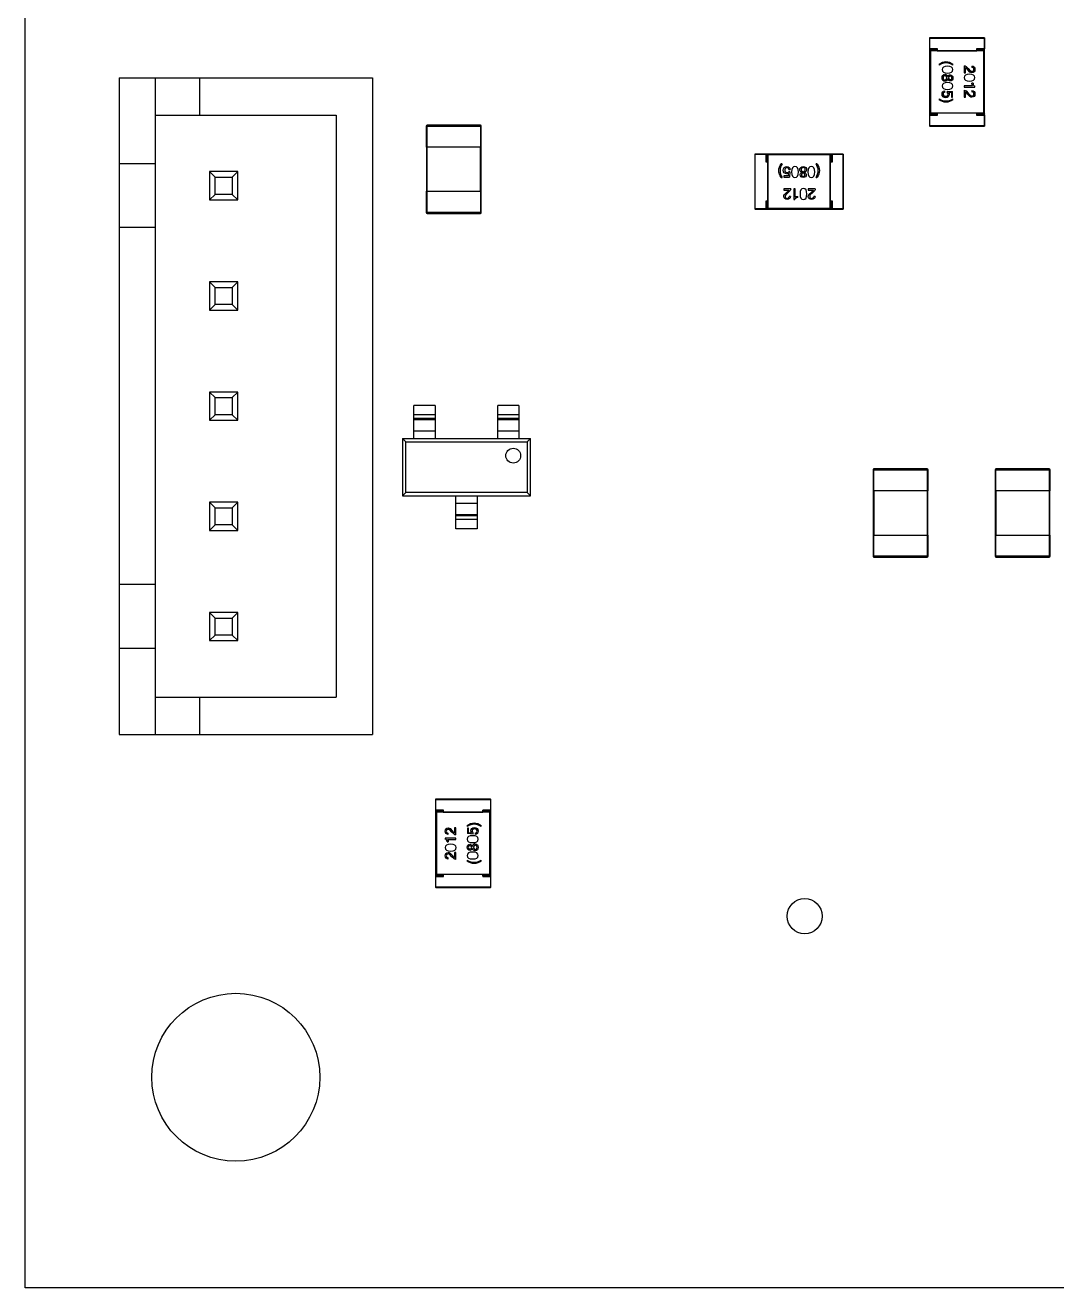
# Model space of a CAD drawing. Header units: inches. Extents: x 1.24 to 10.48, y 2 to 7.32.
# Drawn here: x 7.976 to 8.897, y 2.19 to 3.318 of the extents above; entities that cross this region are included whole.
import ezdxf

# ---------------------------------------------------------------- set-up
doc = ezdxf.new("R2010")
doc.units = ezdxf.units.IN
doc.header["$LTSCALE"] = 0.605
doc.header["$MEASUREMENT"] = 0
doc.layers.get('0').update_dxf_attribs({"linetype": 'CONTINUOUS'})

msp = doc.modelspace()

# ---------------------------------------------------------------- linework, layer by layer
at = {"color": 7, "linetype": 'Continuous'}
for p, q in [((7.9764, 2.1904), (7.9764, 7.3154)), ((8.7838, 3.3066), (8.7838, 3.2282)), ((8.8328, 3.3068), (8.784, 3.3068)), ((8.833, 3.2282), (8.833, 3.3066)), ((8.7907, 3.296), (8.7838, 3.296)), ((8.7846, 3.2952), (8.7838, 3.296)), ((8.784, 3.2969), (8.7907, 3.2969)), ((8.784, 3.296), (8.784, 3.2969)), ((8.8322, 3.2952), (8.7846, 3.2952)), ((8.7846, 3.2952), (8.7846, 3.2397)), ((8.7907, 3.2969), (8.7909, 3.2971)), ((8.7907, 3.2969), (8.7907, 3.2953)), ((8.7909, 3.2952), (8.8259, 3.2952)), ((8.8261, 3.2969), (8.8259, 3.2971)), ((8.8261, 3.2969), (8.8328, 3.2969)), ((8.8261, 3.2953), (8.8261, 3.2969)), ((8.833, 3.296), (8.8261, 3.296)), ((8.8322, 3.2952), (8.833, 3.296)), ((8.8322, 3.2397), (8.8322, 3.2952)), ((8.8328, 3.296), (8.8328, 3.2969)), ((8.7924, 3.2833), (8.7924, 3.2825)), ((8.8047, 3.2825), (8.8047, 3.2833)), ((8.8148, 3.2819), (8.8148, 3.2756)), ((8.8217, 3.2816), (8.8217, 3.2804)), ((8.0601, 3.2711), (8.2864, 3.2711)), ((8.0601, 3.2711), (8.0601, 2.6845)), ((8.0925, 3.2711), (8.0925, 2.6845)), ((8.1319, 3.2711), (8.1319, 3.2376)), ((8.2864, 3.2711), (8.2864, 2.6845)), ((8.7996, 3.2711), (8.7987, 3.2725)), ((8.7987, 3.2697), (8.7996, 3.2711)), ((8.8148, 3.2756), (8.8159, 3.2756)), ((8.8159, 3.2756), (8.8159, 3.2802)), ((8.8165, 3.2813), (8.8184, 3.2794)), ((8.8199, 3.2762), (8.8178, 3.2785)), ((8.8184, 3.2794), (8.8202, 3.2774)), ((8.7976, 3.2583), (8.7976, 3.2596)), ((8.7996, 3.2592), (8.8045, 3.2588)), ((8.7996, 3.2592), (8.7996, 3.2583)), ((8.8222, 3.2639), (8.8148, 3.2639)), ((8.8148, 3.2639), (8.8148, 3.2627)), ((8.8148, 3.2627), (8.8244, 3.2627)), ((8.8148, 3.26), (8.8148, 3.2537)), ((8.8165, 3.2594), (8.8184, 3.2575)), ((8.8227, 3.2662), (8.8217, 3.2662)), ((8.8217, 3.2597), (8.8217, 3.2585)), ((8.8244, 3.2627), (8.8244, 3.2637)), ((8.7924, 3.2523), (8.7924, 3.2515)), ((8.8034, 3.2578), (8.8008, 3.258)), ((8.8034, 3.2578), (8.8034, 3.2538)), ((8.8034, 3.2538), (8.8045, 3.2538)), ((8.8045, 3.2538), (8.8045, 3.2588)), ((8.8047, 3.2515), (8.8047, 3.2523)), ((8.8148, 3.2537), (8.8159, 3.2537)), ((8.8159, 3.2537), (8.8159, 3.2583)), ((8.8199, 3.2543), (8.8178, 3.2566)), ((8.8184, 3.2575), (8.8202, 3.2555)), ((8.0925, 3.2376), (8.254, 3.2376)), ((8.254, 3.2376), (8.254, 2.718)), ((8.7838, 3.2389), (8.7846, 3.2397)), ((8.7838, 3.2389), (8.7907, 3.2389)), ((8.784, 3.2379), (8.784, 3.2389)), ((8.7907, 3.2379), (8.784, 3.2379)), ((8.7846, 3.2397), (8.8322, 3.2397)), ((8.7907, 3.2395), (8.7907, 3.2379)), ((8.7907, 3.2379), (8.7909, 3.2377)), ((8.8259, 3.2396), (8.7909, 3.2396)), ((8.8261, 3.2379), (8.8259, 3.2377)), ((8.8261, 3.2379), (8.8261, 3.2395)), ((8.8261, 3.2389), (8.833, 3.2389)), ((8.8328, 3.2379), (8.8261, 3.2379)), ((8.8322, 3.2397), (8.833, 3.2389)), ((8.8328, 3.2379), (8.8328, 3.2389)), ((8.3344, 3.228), (8.3344, 3.2091)), ((8.3828, 3.2288), (8.3352, 3.2288)), ((8.3836, 3.2091), (8.3836, 3.228)), ((8.784, 3.228), (8.8328, 3.228)), ((8.3836, 3.2091), (8.3344, 3.2091)), ((8.3346, 3.2091), (8.3346, 3.1697)), ((8.3834, 3.1697), (8.3834, 3.2091)), ((8.628, 3.2028), (8.628, 3.154)), ((8.7066, 3.203), (8.6282, 3.203)), ((8.6379, 3.2028), (8.6388, 3.2028)), ((8.6379, 3.1961), (8.6379, 3.2028)), ((8.6388, 3.203), (8.6396, 3.2022)), ((8.6388, 3.203), (8.6388, 3.1961)), ((8.6951, 3.2022), (8.6959, 3.203)), ((8.6959, 3.1961), (8.6959, 3.203)), ((8.6959, 3.2028), (8.6969, 3.2028)), ((8.6969, 3.2028), (8.6969, 3.1961)), ((8.7068, 3.154), (8.7068, 3.2028)), ((8.0925, 3.1943), (8.0601, 3.1943)), ((8.6379, 3.1961), (8.6377, 3.1959)), ((8.6394, 3.1961), (8.6379, 3.1961)), ((8.6951, 3.2022), (8.6396, 3.2022)), ((8.6396, 3.2022), (8.6396, 3.1546)), ((8.6396, 3.1609), (8.6396, 3.1959)), ((8.6523, 3.1944), (8.6515, 3.1944)), ((8.6833, 3.1944), (8.6825, 3.1944)), ((8.6951, 3.1546), (8.6951, 3.2022)), ((8.6952, 3.1959), (8.6952, 3.1609)), ((8.6969, 3.1961), (8.6953, 3.1961)), ((8.6969, 3.1961), (8.6971, 3.1959)), ((8.141, 3.1873), (8.1459, 3.1823)), ((8.1662, 3.1873), (8.141, 3.1873)), ((8.141, 3.1873), (8.141, 3.1621)), ((8.1459, 3.1823), (8.1612, 3.1823)), ((8.1459, 3.167), (8.1459, 3.1823)), ((8.1662, 3.1873), (8.1612, 3.1823)), ((8.1612, 3.1823), (8.1612, 3.167)), ((8.1662, 3.1621), (8.1662, 3.1873)), ((8.6515, 3.1821), (8.6523, 3.1821)), ((8.6578, 3.1834), (8.6538, 3.1834)), ((8.6538, 3.1834), (8.6538, 3.1823)), ((8.6538, 3.1823), (8.6588, 3.1823)), ((8.6578, 3.1834), (8.658, 3.186)), ((8.6592, 3.1872), (8.6582, 3.1872)), ((8.6583, 3.1892), (8.6595, 3.1892)), ((8.6592, 3.1872), (8.6588, 3.1823)), ((8.6696, 3.1881), (8.671, 3.1872)), ((8.671, 3.1872), (8.6724, 3.1881)), ((8.6825, 3.1821), (8.6833, 3.1821)), ((8.3344, 3.1697), (8.3836, 3.1697)), ((8.3344, 3.1697), (8.3344, 3.1508)), ((8.3836, 3.1508), (8.3836, 3.1697)), ((8.6599, 3.172), (8.6537, 3.172)), ((8.6537, 3.172), (8.6537, 3.1708)), ((8.6537, 3.1708), (8.6582, 3.1708)), ((8.6543, 3.1669), (8.6565, 3.169)), ((8.6594, 3.1703), (8.6574, 3.1684)), ((8.6639, 3.172), (8.6627, 3.172)), ((8.6627, 3.172), (8.6627, 3.1624)), ((8.6639, 3.1646), (8.6639, 3.172)), ((8.6818, 3.172), (8.6756, 3.172)), ((8.6756, 3.172), (8.6756, 3.1708)), ((8.6756, 3.1708), (8.6801, 3.1708)), ((8.6762, 3.1669), (8.6784, 3.169)), ((8.6813, 3.1703), (8.6793, 3.1684)), ((8.1459, 3.167), (8.141, 3.1621)), ((8.141, 3.1621), (8.1662, 3.1621)), ((8.1612, 3.167), (8.1459, 3.167)), ((8.1612, 3.167), (8.1662, 3.1621)), ((8.6379, 3.1607), (8.6377, 3.1609)), ((8.6379, 3.1607), (8.6394, 3.1607)), ((8.6379, 3.154), (8.6379, 3.1607)), ((8.6388, 3.1607), (8.6388, 3.1538)), ((8.6574, 3.1684), (8.6555, 3.1666)), ((8.6597, 3.1651), (8.6585, 3.1651)), ((8.6627, 3.1624), (8.6636, 3.1624)), ((8.6662, 3.1641), (8.6662, 3.1651)), ((8.6793, 3.1684), (8.6774, 3.1666)), ((8.6816, 3.1651), (8.6804, 3.1651)), ((8.6953, 3.1607), (8.6969, 3.1607)), ((8.6959, 3.1538), (8.6959, 3.1607)), ((8.6969, 3.1607), (8.6971, 3.1609)), ((8.6969, 3.1607), (8.6969, 3.154)), ((8.3352, 3.15), (8.3828, 3.15)), ((8.6282, 3.1538), (8.7066, 3.1538)), ((8.6379, 3.154), (8.6388, 3.154)), ((8.6396, 3.1546), (8.6388, 3.1538)), ((8.6396, 3.1546), (8.6951, 3.1546)), ((8.6951, 3.1546), (8.6959, 3.1538)), ((8.6959, 3.154), (8.6969, 3.154)), ((8.0925, 3.1373), (8.0601, 3.1373)), ((8.141, 3.0888), (8.1459, 3.0839)), ((8.1662, 3.0888), (8.141, 3.0888)), ((8.141, 3.0888), (8.141, 3.0636)), ((8.1459, 3.0839), (8.1612, 3.0839)), ((8.1459, 3.0686), (8.1459, 3.0839)), ((8.1662, 3.0888), (8.1612, 3.0839)), ((8.1612, 3.0839), (8.1612, 3.0686)), ((8.1662, 3.0636), (8.1662, 3.0888)), ((8.1459, 3.0686), (8.141, 3.0636)), ((8.1612, 3.0686), (8.1459, 3.0686)), ((8.1612, 3.0686), (8.1662, 3.0636)), ((8.141, 3.0636), (8.1662, 3.0636)), ((8.141, 2.9904), (8.1459, 2.9855)), ((8.1662, 2.9904), (8.141, 2.9904)), ((8.141, 2.9904), (8.141, 2.9652)), ((8.1662, 2.9904), (8.1612, 2.9855)), ((8.1662, 2.9652), (8.1662, 2.9904)), ((8.1459, 2.9855), (8.1612, 2.9855)), ((8.1459, 2.9701), (8.1459, 2.9855)), ((8.1612, 2.9855), (8.1612, 2.9701)), ((8.3424, 2.9785), (8.3235, 2.9785)), ((8.3235, 2.949), (8.3235, 2.9785)), ((8.3424, 2.9785), (8.3424, 2.949)), ((8.4172, 2.9785), (8.3983, 2.9785)), ((8.3983, 2.949), (8.3983, 2.9785)), ((8.4172, 2.9785), (8.4172, 2.949)), ((8.1459, 2.9701), (8.141, 2.9652)), ((8.1612, 2.9701), (8.1459, 2.9701)), ((8.1612, 2.9701), (8.1662, 2.9652)), ((8.141, 2.9652), (8.1662, 2.9652)), ((8.3133, 2.949), (8.3162, 2.9461)), ((8.3133, 2.949), (8.4275, 2.949)), ((8.3133, 2.949), (8.3133, 2.8978)), ((8.3162, 2.9461), (8.4246, 2.9461)), ((8.3162, 2.9007), (8.3162, 2.9461)), ((8.4246, 2.9461), (8.4275, 2.949)), ((8.4246, 2.9461), (8.4246, 2.9007)), ((8.4275, 2.8978), (8.4275, 2.949)), ((8.7334, 2.921), (8.7334, 2.9021)), ((8.7818, 2.9218), (8.7342, 2.9218)), ((8.7826, 2.9021), (8.7826, 2.921)), ((8.8424, 2.921), (8.8424, 2.9021)), ((8.8908, 2.9218), (8.8432, 2.9218)), ((8.8916, 2.9021), (8.8916, 2.921)), ((8.3133, 2.8978), (8.3162, 2.9007)), ((8.4246, 2.9007), (8.3162, 2.9007)), ((8.4246, 2.9007), (8.4275, 2.8978)), ((8.7826, 2.9021), (8.7334, 2.9021)), ((8.7336, 2.9021), (8.7336, 2.8627)), ((8.7824, 2.8627), (8.7824, 2.9021)), ((8.8916, 2.9021), (8.8424, 2.9021)), ((8.8426, 2.9021), (8.8426, 2.8627)), ((8.8914, 2.8627), (8.8914, 2.9021)), ((8.141, 2.892), (8.1459, 2.8871)), ((8.1662, 2.892), (8.141, 2.892)), ((8.141, 2.892), (8.141, 2.8668)), ((8.1459, 2.8871), (8.1612, 2.8871)), ((8.1459, 2.8717), (8.1459, 2.8871)), ((8.1662, 2.892), (8.1612, 2.8871)), ((8.1612, 2.8871), (8.1612, 2.8717)), ((8.1662, 2.8668), (8.1662, 2.892)), ((8.3133, 2.8978), (8.4275, 2.8978)), ((8.3609, 2.8683), (8.3609, 2.8978)), ((8.3798, 2.8978), (8.3798, 2.8683)), ((8.1459, 2.8717), (8.141, 2.8668)), ((8.141, 2.8668), (8.1662, 2.8668)), ((8.1612, 2.8717), (8.1459, 2.8717)), ((8.1612, 2.8717), (8.1662, 2.8668)), ((8.3798, 2.8683), (8.3609, 2.8683)), ((8.7334, 2.8627), (8.7826, 2.8627)), ((8.7334, 2.8627), (8.7334, 2.8438)), ((8.7826, 2.8438), (8.7826, 2.8627)), ((8.8424, 2.8627), (8.8916, 2.8627)), ((8.8424, 2.8627), (8.8424, 2.8438)), ((8.8916, 2.8438), (8.8916, 2.8627)), ((8.7342, 2.843), (8.7818, 2.843)), ((8.8432, 2.843), (8.8908, 2.843)), ((8.0925, 2.8184), (8.0601, 2.8184)), ((8.141, 2.7936), (8.1459, 2.7886)), ((8.1662, 2.7936), (8.141, 2.7936)), ((8.141, 2.7936), (8.141, 2.7684)), ((8.1459, 2.7886), (8.1612, 2.7886)), ((8.1459, 2.7733), (8.1459, 2.7886)), ((8.1662, 2.7936), (8.1612, 2.7886)), ((8.1612, 2.7886), (8.1612, 2.7733)), ((8.1662, 2.7684), (8.1662, 2.7936)), ((8.1459, 2.7733), (8.141, 2.7684)), ((8.141, 2.7684), (8.1662, 2.7684)), ((8.1612, 2.7733), (8.1459, 2.7733)), ((8.1612, 2.7733), (8.1662, 2.7684)), ((8.0925, 2.7613), (8.0601, 2.7613)), ((8.0925, 2.718), (8.254, 2.718)), ((8.1319, 2.718), (8.1319, 2.6845)), ((8.0601, 2.6845), (8.2864, 2.6845)), ((8.3428, 2.6266), (8.3428, 2.5482)), ((8.3918, 2.6268), (8.343, 2.6268)), ((8.343, 2.6169), (8.3497, 2.6169)), ((8.343, 2.6169), (8.343, 2.616)), ((8.3497, 2.6169), (8.3499, 2.6171)), ((8.3497, 2.6169), (8.3497, 2.6153)), ((8.3851, 2.6169), (8.3849, 2.6171)), ((8.3851, 2.6169), (8.3918, 2.6169)), ((8.3851, 2.6153), (8.3851, 2.6169)), ((8.3918, 2.6169), (8.3918, 2.616)), ((8.392, 2.5482), (8.392, 2.6266)), ((8.3497, 2.616), (8.3428, 2.616)), ((8.3436, 2.6152), (8.3428, 2.616)), ((8.3912, 2.6152), (8.3436, 2.6152)), ((8.3436, 2.6152), (8.3436, 2.5597)), ((8.3499, 2.6152), (8.3849, 2.6152)), ((8.392, 2.616), (8.3851, 2.616)), ((8.392, 2.616), (8.3912, 2.6152)), ((8.3912, 2.5597), (8.3912, 2.6152)), ((8.3541, 2.5951), (8.3541, 2.5963)), ((8.3574, 2.5973), (8.3555, 2.5993)), ((8.3558, 2.6005), (8.358, 2.5983)), ((8.3593, 2.5954), (8.3574, 2.5973)), ((8.3609, 2.6011), (8.3598, 2.6011)), ((8.3598, 2.6011), (8.3598, 2.5966)), ((8.3609, 2.5949), (8.3609, 2.6011)), ((8.3711, 2.6033), (8.3711, 2.6025)), ((8.3723, 2.601), (8.3712, 2.601)), ((8.3712, 2.601), (8.3712, 2.596)), ((8.3762, 2.5956), (8.3712, 2.596)), ((8.3723, 2.597), (8.3723, 2.601)), ((8.3723, 2.597), (8.375, 2.5968)), ((8.3762, 2.5956), (8.3762, 2.5966)), ((8.3782, 2.5965), (8.3782, 2.5953)), ((8.3834, 2.6025), (8.3834, 2.6033)), ((8.3609, 2.5921), (8.3514, 2.5921)), ((8.3514, 2.5921), (8.3514, 2.5912)), ((8.3531, 2.5886), (8.354, 2.5886)), ((8.3535, 2.5909), (8.3609, 2.5909)), ((8.3609, 2.5909), (8.3609, 2.5921)), ((8.3771, 2.5852), (8.3762, 2.5838)), ((8.3762, 2.5838), (8.3771, 2.5824)), ((8.3541, 2.5732), (8.3541, 2.5744)), ((8.3574, 2.5754), (8.3555, 2.5774)), ((8.3558, 2.5786), (8.358, 2.5764)), ((8.3593, 2.5735), (8.3574, 2.5754)), ((8.3609, 2.5792), (8.3598, 2.5792)), ((8.3598, 2.5792), (8.3598, 2.5747)), ((8.3609, 2.573), (8.3609, 2.5792)), ((8.3711, 2.5723), (8.3711, 2.5715)), ((8.3834, 2.5715), (8.3834, 2.5723)), ((8.3436, 2.5597), (8.3428, 2.5589)), ((8.3428, 2.5589), (8.3497, 2.5589)), ((8.343, 2.5589), (8.343, 2.5579)), ((8.3497, 2.5579), (8.343, 2.5579)), ((8.3436, 2.5597), (8.3912, 2.5597)), ((8.3497, 2.5595), (8.3497, 2.5579)), ((8.3497, 2.5579), (8.3499, 2.5577)), ((8.3849, 2.5596), (8.3499, 2.5596)), ((8.3851, 2.5579), (8.3849, 2.5577)), ((8.3851, 2.5579), (8.3851, 2.5595)), ((8.3851, 2.5589), (8.392, 2.5589)), ((8.3918, 2.5579), (8.3851, 2.5579)), ((8.3912, 2.5597), (8.392, 2.5589)), ((8.3918, 2.5589), (8.3918, 2.5579)), ((8.343, 2.548), (8.3918, 2.548)), ((10.4764, 2.1904), (7.9764, 2.1904))]:
    msp.add_line(p, q, dxfattribs=at)
at = {"color": 9, "linetype": 'Continuous'}
for p, q in [((8.7838, 3.3066), (8.833, 3.3066)), ((8.784, 3.2969), (8.784, 3.3068)), ((8.8328, 3.3068), (8.8328, 3.2969)), ((8.7909, 3.2971), (8.7838, 3.2971)), ((8.7909, 3.2952), (8.7909, 3.2971)), ((8.833, 3.2971), (8.8259, 3.2971)), ((8.8259, 3.2971), (8.8259, 3.2952)), ((8.7838, 3.2377), (8.7909, 3.2377)), ((8.784, 3.228), (8.784, 3.2379)), ((8.7909, 3.2377), (8.7909, 3.2396)), ((8.8259, 3.2396), (8.8259, 3.2377)), ((8.8259, 3.2377), (8.833, 3.2377)), ((8.8328, 3.2379), (8.8328, 3.228)), ((8.3344, 3.228), (8.3836, 3.228)), ((8.3352, 3.2091), (8.3352, 3.2288)), ((8.3828, 3.2288), (8.3828, 3.2091)), ((8.833, 3.2282), (8.7838, 3.2282)), ((8.3354, 3.1697), (8.3354, 3.2091)), ((8.3826, 3.2091), (8.3826, 3.1697)), ((8.628, 3.2028), (8.6379, 3.2028)), ((8.6282, 3.1538), (8.6282, 3.203)), ((8.6377, 3.203), (8.6377, 3.1959)), ((8.6969, 3.2028), (8.7068, 3.2028)), ((8.6971, 3.1959), (8.6971, 3.203)), ((8.7066, 3.203), (8.7066, 3.1538)), ((8.6377, 3.1959), (8.6396, 3.1959)), ((8.6952, 3.1959), (8.6971, 3.1959)), ((8.3352, 3.15), (8.3352, 3.1697)), ((8.3828, 3.1697), (8.3828, 3.15)), ((8.6396, 3.1609), (8.6377, 3.1609)), ((8.6377, 3.1609), (8.6377, 3.1538)), ((8.6971, 3.1609), (8.6952, 3.1609)), ((8.6971, 3.1538), (8.6971, 3.1609)), ((8.3836, 3.1508), (8.3344, 3.1508)), ((8.6379, 3.154), (8.628, 3.154)), ((8.7068, 3.154), (8.6969, 3.154)), ((8.3235, 2.9703), (8.3424, 2.9703)), ((8.3424, 2.9667), (8.3235, 2.9667)), ((8.3424, 2.9657), (8.3235, 2.9657)), ((8.3983, 2.9703), (8.4172, 2.9703)), ((8.4172, 2.9667), (8.3983, 2.9667)), ((8.4172, 2.9657), (8.3983, 2.9657)), ((8.3235, 2.9559), (8.3424, 2.9559)), ((8.3983, 2.9559), (8.4172, 2.9559)), ((8.7334, 2.921), (8.7826, 2.921)), ((8.7342, 2.9021), (8.7342, 2.9218)), ((8.7818, 2.9218), (8.7818, 2.9021)), ((8.8424, 2.921), (8.8916, 2.921)), ((8.8432, 2.9021), (8.8432, 2.9218)), ((8.8908, 2.9218), (8.8908, 2.9021)), ((8.7344, 2.8627), (8.7344, 2.9021)), ((8.7816, 2.9021), (8.7816, 2.8627)), ((8.8434, 2.8627), (8.8434, 2.9021)), ((8.8906, 2.9021), (8.8906, 2.8627)), ((8.3798, 2.8909), (8.3609, 2.8909)), ((8.3609, 2.8811), (8.3798, 2.8811)), ((8.3609, 2.8801), (8.3798, 2.8801)), ((8.3798, 2.8765), (8.3609, 2.8765)), ((8.7342, 2.843), (8.7342, 2.8627)), ((8.7818, 2.8627), (8.7818, 2.843)), ((8.8432, 2.843), (8.8432, 2.8627)), ((8.8908, 2.8627), (8.8908, 2.843)), ((8.7826, 2.8438), (8.7334, 2.8438)), ((8.8916, 2.8438), (8.8424, 2.8438)), ((8.3428, 2.6266), (8.392, 2.6266)), ((8.3499, 2.6171), (8.3428, 2.6171)), ((8.343, 2.6169), (8.343, 2.6268)), ((8.3499, 2.6152), (8.3499, 2.6171)), ((8.392, 2.6171), (8.3849, 2.6171)), ((8.3849, 2.6171), (8.3849, 2.6152)), ((8.3918, 2.6268), (8.3918, 2.6169)), ((8.3428, 2.5577), (8.3499, 2.5577)), ((8.343, 2.548), (8.343, 2.5579)), ((8.3499, 2.5577), (8.3499, 2.5596)), ((8.3849, 2.5596), (8.3849, 2.5577)), ((8.3849, 2.5577), (8.392, 2.5577)), ((8.3918, 2.5579), (8.3918, 2.548)), ((8.392, 2.5482), (8.3428, 2.5482))]:
    msp.add_line(p, q, dxfattribs=at)
at = {"color": 7, "linetype": 'Continuous'}
for centre, radius in [((8.4121, 2.9336), 0.00665), ((8.6723, 2.5223), 0.0157), ((8.1644, 2.3784), 0.075)]:
    msp.add_circle(centre, radius, dxfattribs=at)
for centre, radius, start, end in [((8.784, 3.3066), 0.000197, 90, 180), ((8.8328, 3.3066), 0.000197, 0, 90), ((8.784, 3.2971), 0.000197, 180, 270), ((8.8328, 3.2971), 0.000197, 270, 0), ((8.784, 3.2377), 0.000197, 90, 180), ((8.8328, 3.2377), 0.000197, 0, 90), ((8.3352, 3.228), 0.000787, 90, 180), ((8.3828, 3.228), 0.000787, 0, 90), ((8.784, 3.2282), 0.000197, 180, 270), ((8.8328, 3.2282), 0.000197, 270, 0), ((8.6282, 3.2028), 0.000197, 90, 180), ((8.6377, 3.2028), 0.000197, 0, 90), ((8.6971, 3.2028), 0.000197, 90, 180), ((8.7066, 3.2028), 0.000197, 0, 90), ((8.3352, 3.1508), 0.000787, 180, 270), ((8.3828, 3.1508), 0.000787, 270, 0), ((8.6282, 3.154), 0.000197, 180, 270), ((8.6377, 3.154), 0.000197, 270, 360), ((8.6971, 3.154), 0.000197, 180, 270), ((8.7066, 3.154), 0.000197, 270, 360), ((8.7342, 2.921), 0.000787, 90, 180), ((8.7818, 2.921), 0.000787, 0, 90), ((8.8432, 2.921), 0.000787, 90, 180), ((8.8908, 2.921), 0.000787, 0, 90), ((8.7342, 2.8438), 0.000787, 180, 270), ((8.7818, 2.8438), 0.000787, 270, 0), ((8.8432, 2.8438), 0.000787, 180, 270), ((8.8908, 2.8438), 0.000787, 270, 0), ((8.343, 2.6266), 0.000197, 90, 180), ((8.343, 2.6171), 0.000197, 180, 270), ((8.3918, 2.6266), 0.000197, 0, 90), ((8.3918, 2.6171), 0.000197, 270, 0), ((8.343, 2.5577), 0.000197, 90, 180), ((8.3918, 2.5577), 0.000197, 0, 90), ((8.343, 2.5482), 0.000197, 180, 270), ((8.3918, 2.5482), 0.000197, 270, 0)]:
    msp.add_arc(centre, radius, start, end, dxfattribs=at)
for centre, major_axis, start_param, end_param in [((8.7909, 3.2953), (0.000197, 0), -3.141593, -1.570796), ((8.8259, 3.2953), (0.000197, 0), -1.570796, 0), ((8.7909, 3.2395), (0.000197, 0), 1.570796, 3.141593), ((8.8259, 3.2395), (0.000197, 0), 0, 1.570796), ((8.6394, 3.1959), (0, 0.000197), -1.570796, 0), ((8.6953, 3.1959), (0, 0.000197), 0, 1.570796), ((8.6394, 3.1609), (0, 0.000197), -3.141592, -1.570796), ((8.6953, 3.1609), (0, 0.000197), 1.570796, 3.141592), ((8.3499, 2.6153), (0.000197, 0), -3.141593, -1.570796), ((8.3849, 2.6153), (0.000197, 0), -1.570796, 0), ((8.3499, 2.5595), (0.000197, 0), 1.570796, 3.141593), ((8.3849, 2.5595), (0.000197, 0), 0, 1.570796)]:
    msp.add_ellipse(centre, major_axis=major_axis, ratio=0.769231, start_param=start_param, end_param=end_param, dxfattribs=at)
for points in [[(8.7924, 3.2833), (8.7944, 3.2848), (8.7964, 3.2856), (8.7985, 3.2856)], [(8.7985, 3.2844), (8.7965, 3.2844), (8.7944, 3.2838), (8.7924, 3.2825)], [(8.7998, 3.2814), (8.7966, 3.2814), (8.795, 3.2804), (8.795, 3.2784)], [(8.7985, 3.2856), (8.8007, 3.2856), (8.8027, 3.2848), (8.8047, 3.2833)], [(8.8047, 3.2825), (8.8027, 3.2838), (8.8006, 3.2844), (8.7985, 3.2844)], [(8.8047, 3.2784), (8.8047, 3.2804), (8.8031, 3.2814), (8.7998, 3.2814)], [(8.8148, 3.2819), (8.8154, 3.2819), (8.816, 3.2817), (8.8165, 3.2813)], [(8.8217, 3.2816), (8.8225, 3.2816), (8.8232, 3.2813), (8.8236, 3.2807)], [(8.795, 3.2784), (8.795, 3.2763), (8.7966, 3.2753), (8.7998, 3.2753)], [(8.795, 3.2711), (8.795, 3.272), (8.7952, 3.2727), (8.7957, 3.2733)], [(8.7957, 3.2688), (8.7952, 3.2694), (8.795, 3.2701), (8.795, 3.2711)], [(8.7957, 3.2733), (8.7962, 3.2739), (8.7969, 3.2742), (8.7976, 3.2742)], [(8.7964, 3.2724), (8.7961, 3.2721), (8.7959, 3.2716), (8.7959, 3.2711)], [(8.7959, 3.2711), (8.7959, 3.2705), (8.7961, 3.2701), (8.7964, 3.2697)], [(8.7976, 3.2729), (8.7971, 3.2729), (8.7967, 3.2727), (8.7964, 3.2724)], [(8.7976, 3.2742), (8.7987, 3.2742), (8.7995, 3.2735), (8.8001, 3.2722)], [(8.7987, 3.2725), (8.7984, 3.2728), (8.798, 3.2729), (8.7976, 3.2729)], [(8.7998, 3.2753), (8.8031, 3.2753), (8.8047, 3.2763), (8.8047, 3.2784)], [(8.8001, 3.2722), (8.8007, 3.2733), (8.8015, 3.2738), (8.8024, 3.2738)], [(8.8024, 3.2725), (8.8016, 3.2725), (8.801, 3.272), (8.8006, 3.2711)], [(8.8006, 3.2711), (8.801, 3.2701), (8.8016, 3.2696), (8.8024, 3.2696)], [(8.8024, 3.2738), (8.8031, 3.2738), (8.8036, 3.2735), (8.804, 3.273)], [(8.8034, 3.2721), (8.8031, 3.2724), (8.8028, 3.2725), (8.8024, 3.2725)], [(8.8038, 3.2711), (8.8038, 3.2715), (8.8036, 3.2719), (8.8034, 3.2721)], [(8.8034, 3.27), (8.8036, 3.2702), (8.8038, 3.2706), (8.8038, 3.2711)], [(8.804, 3.273), (8.8045, 3.2725), (8.8047, 3.2719), (8.8047, 3.2711)], [(8.8047, 3.2711), (8.8047, 3.2702), (8.8045, 3.2696), (8.804, 3.2691)], [(8.8195, 3.2744), (8.8163, 3.2744), (8.8147, 3.2733), (8.8147, 3.2713)], [(8.8147, 3.2713), (8.8147, 3.2693), (8.8163, 3.2682), (8.8195, 3.2682)], [(8.8178, 3.2785), (8.8168, 3.2796), (8.8162, 3.2801), (8.8159, 3.2802)], [(8.8244, 3.2713), (8.8244, 3.2733), (8.8228, 3.2744), (8.8195, 3.2744)], [(8.8195, 3.2682), (8.8228, 3.2682), (8.8244, 3.2693), (8.8244, 3.2713)], [(8.8217, 3.2757), (8.8211, 3.2757), (8.8205, 3.2758), (8.8199, 3.2762)], [(8.8202, 3.2774), (8.8207, 3.2771), (8.8212, 3.2769), (8.8218, 3.2769)], [(8.823, 3.2798), (8.8227, 3.2801), (8.8223, 3.2803), (8.8217, 3.2804)], [(8.8236, 3.2764), (8.8231, 3.2759), (8.8225, 3.2757), (8.8217, 3.2757)], [(8.8218, 3.2769), (8.8223, 3.2769), (8.8227, 3.277), (8.823, 3.2773)], [(8.8234, 3.2786), (8.8234, 3.2791), (8.8233, 3.2795), (8.823, 3.2798)], [(8.823, 3.2773), (8.8233, 3.2776), (8.8234, 3.2781), (8.8234, 3.2786)], [(8.8236, 3.2807), (8.8241, 3.2802), (8.8244, 3.2795), (8.8244, 3.2786)], [(8.8244, 3.2786), (8.8244, 3.2777), (8.8241, 3.2769), (8.8236, 3.2764)], [(8.7998, 3.2668), (8.7966, 3.2668), (8.795, 3.2658), (8.795, 3.2638)], [(8.795, 3.2638), (8.795, 3.2617), (8.7966, 3.2607), (8.7998, 3.2607)], [(8.7956, 3.2586), (8.7961, 3.2591), (8.7967, 3.2595), (8.7976, 3.2596)], [(8.7976, 3.268), (8.7969, 3.268), (8.7962, 3.2682), (8.7957, 3.2688)], [(8.7964, 3.2697), (8.7967, 3.2694), (8.7971, 3.2692), (8.7976, 3.2692)], [(8.8001, 3.2699), (8.7995, 3.2686), (8.7987, 3.268), (8.7976, 3.268)], [(8.7976, 3.2692), (8.798, 3.2692), (8.7984, 3.2694), (8.7987, 3.2697)], [(8.8047, 3.2638), (8.8047, 3.2658), (8.8031, 3.2668), (8.7998, 3.2668)], [(8.7998, 3.2607), (8.8031, 3.2607), (8.8047, 3.2617), (8.8047, 3.2638)], [(8.8024, 3.2683), (8.8015, 3.2683), (8.8007, 3.2689), (8.8001, 3.2699)], [(8.8024, 3.2696), (8.8028, 3.2696), (8.8031, 3.2697), (8.8034, 3.27)], [(8.804, 3.2691), (8.8036, 3.2686), (8.8031, 3.2683), (8.8024, 3.2683)], [(8.8148, 3.26), (8.8154, 3.26), (8.816, 3.2598), (8.8165, 3.2594)], [(8.8222, 3.2639), (8.8219, 3.2644), (8.8217, 3.2652), (8.8217, 3.2662)], [(8.8217, 3.2597), (8.8225, 3.2597), (8.8232, 3.2594), (8.8236, 3.2588)], [(8.8227, 3.2662), (8.8227, 3.2647), (8.8233, 3.2639), (8.8244, 3.2637)], [(8.7924, 3.2523), (8.7944, 3.2511), (8.7965, 3.2504), (8.7985, 3.2504)], [(8.7985, 3.2492), (8.7964, 3.2492), (8.7944, 3.25), (8.7924, 3.2515)], [(8.795, 3.2565), (8.795, 3.2573), (8.7952, 3.258), (8.7956, 3.2586)], [(8.7959, 3.2542), (8.7953, 3.2548), (8.795, 3.2556), (8.795, 3.2565)], [(8.7963, 3.2577), (8.7961, 3.2574), (8.7959, 3.257), (8.7959, 3.2565)], [(8.7959, 3.2565), (8.7959, 3.256), (8.7962, 3.2555), (8.7966, 3.2551)], [(8.7983, 3.2533), (8.7974, 3.2533), (8.7966, 3.2536), (8.7959, 3.2542)], [(8.7976, 3.2583), (8.797, 3.2582), (8.7966, 3.258), (8.7963, 3.2577)], [(8.7966, 3.2551), (8.797, 3.2548), (8.7976, 3.2546), (8.7982, 3.2546)], [(8.7982, 3.2546), (8.7989, 3.2546), (8.7994, 3.2548), (8.7998, 3.2551)], [(8.8006, 3.2542), (8.8, 3.2536), (8.7993, 3.2533), (8.7983, 3.2533)], [(8.7985, 3.2504), (8.8006, 3.2504), (8.8027, 3.2511), (8.8047, 3.2523)], [(8.8047, 3.2515), (8.8027, 3.25), (8.8007, 3.2492), (8.7985, 3.2492)], [(8.8004, 3.2566), (8.8004, 3.2572), (8.8001, 3.2578), (8.7996, 3.2583)], [(8.7998, 3.2551), (8.8002, 3.2555), (8.8004, 3.256), (8.8004, 3.2566)], [(8.8014, 3.2562), (8.8014, 3.2555), (8.8011, 3.2548), (8.8006, 3.2542)], [(8.8008, 3.258), (8.8012, 3.2575), (8.8014, 3.2569), (8.8014, 3.2562)], [(8.8178, 3.2566), (8.8168, 3.2577), (8.8162, 3.2582), (8.8159, 3.2583)], [(8.8217, 3.2538), (8.8211, 3.2538), (8.8205, 3.2539), (8.8199, 3.2543)], [(8.8202, 3.2555), (8.8207, 3.2552), (8.8212, 3.255), (8.8218, 3.255)], [(8.823, 3.2579), (8.8227, 3.2582), (8.8223, 3.2584), (8.8217, 3.2585)], [(8.8236, 3.2545), (8.8231, 3.254), (8.8225, 3.2538), (8.8217, 3.2538)], [(8.8218, 3.255), (8.8223, 3.255), (8.8227, 3.2551), (8.823, 3.2554)], [(8.8234, 3.2567), (8.8234, 3.2572), (8.8233, 3.2576), (8.823, 3.2579)], [(8.823, 3.2554), (8.8233, 3.2557), (8.8234, 3.2562), (8.8234, 3.2567)], [(8.8236, 3.2588), (8.8241, 3.2583), (8.8244, 3.2576), (8.8244, 3.2567)], [(8.8244, 3.2567), (8.8244, 3.2557), (8.8241, 3.255), (8.8236, 3.2545)], [(8.6492, 3.1883), (8.6492, 3.1904), (8.65, 3.1924), (8.6515, 3.1944)], [(8.6523, 3.1944), (8.651, 3.1924), (8.6504, 3.1903), (8.6504, 3.1883)], [(8.6542, 3.1909), (8.6548, 3.1915), (8.6555, 3.1918), (8.6565, 3.1918)], [(8.6565, 3.1918), (8.6573, 3.1918), (8.658, 3.1916), (8.6586, 3.1911)], [(8.6637, 3.1918), (8.6617, 3.1918), (8.6607, 3.1902), (8.6607, 3.187)], [(8.6668, 3.187), (8.6668, 3.1902), (8.6658, 3.1918), (8.6637, 3.1918)], [(8.6688, 3.1911), (8.6694, 3.1916), (8.6701, 3.1918), (8.671, 3.1918)], [(8.671, 3.1918), (8.672, 3.1918), (8.6727, 3.1916), (8.6733, 3.1911)], [(8.6783, 3.1918), (8.6763, 3.1918), (8.6753, 3.1902), (8.6753, 3.187)], [(8.6814, 3.187), (8.6814, 3.1902), (8.6804, 3.1918), (8.6783, 3.1918)], [(8.6844, 3.1883), (8.6844, 3.1903), (8.6837, 3.1924), (8.6825, 3.1944)], [(8.6833, 3.1944), (8.6848, 3.1924), (8.6856, 3.1904), (8.6856, 3.1883)], [(8.6515, 3.1821), (8.65, 3.1841), (8.6492, 3.1861), (8.6492, 3.1883)], [(8.6504, 3.1883), (8.6504, 3.1862), (8.651, 3.1841), (8.6523, 3.1821)], [(8.6533, 3.1885), (8.6533, 3.1894), (8.6536, 3.1902), (8.6542, 3.1909)], [(8.6542, 3.1862), (8.6536, 3.1868), (8.6533, 3.1875), (8.6533, 3.1885)], [(8.6562, 3.1854), (8.6554, 3.1854), (8.6548, 3.1857), (8.6542, 3.1862)], [(8.6551, 3.1902), (8.6547, 3.1898), (8.6546, 3.1892), (8.6546, 3.1886)], [(8.6546, 3.1886), (8.6546, 3.1879), (8.6547, 3.1874), (8.6551, 3.187)], [(8.6565, 3.1909), (8.6559, 3.1909), (8.6555, 3.1906), (8.6551, 3.1902)], [(8.6551, 3.187), (8.6555, 3.1866), (8.656, 3.1864), (8.6565, 3.1864)], [(8.658, 3.186), (8.6575, 3.1856), (8.6569, 3.1854), (8.6562, 3.1854)], [(8.6577, 3.1904), (8.6574, 3.1907), (8.657, 3.1909), (8.6565, 3.1909)], [(8.6565, 3.1864), (8.6572, 3.1864), (8.6578, 3.1867), (8.6582, 3.1872)], [(8.6583, 3.1892), (8.6582, 3.1898), (8.658, 3.1902), (8.6577, 3.1904)], [(8.6586, 3.1911), (8.6591, 3.1907), (8.6594, 3.1901), (8.6595, 3.1892)], [(8.6607, 3.187), (8.6607, 3.1837), (8.6617, 3.1821), (8.6637, 3.1821)], [(8.6637, 3.1821), (8.6658, 3.1821), (8.6668, 3.1837), (8.6668, 3.187)], [(8.6679, 3.1892), (8.6679, 3.1899), (8.6682, 3.1906), (8.6688, 3.1911)], [(8.6699, 3.1867), (8.6686, 3.1873), (8.6679, 3.1881), (8.6679, 3.1892)], [(8.6683, 3.1844), (8.6683, 3.1853), (8.6688, 3.1861), (8.6699, 3.1867)], [(8.6691, 3.1827), (8.6686, 3.1832), (8.6683, 3.1837), (8.6683, 3.1844)], [(8.671, 3.1821), (8.6702, 3.1821), (8.6696, 3.1823), (8.6691, 3.1827)], [(8.6697, 3.1904), (8.6694, 3.1901), (8.6692, 3.1897), (8.6692, 3.1892)], [(8.6692, 3.1892), (8.6692, 3.1888), (8.6693, 3.1884), (8.6696, 3.1881)], [(8.671, 3.1862), (8.67, 3.1858), (8.6696, 3.1852), (8.6696, 3.1844)], [(8.6696, 3.1844), (8.6696, 3.184), (8.6697, 3.1837), (8.6699, 3.1834)], [(8.671, 3.1909), (8.6705, 3.1909), (8.67, 3.1907), (8.6697, 3.1904)], [(8.6699, 3.1834), (8.6702, 3.1832), (8.6706, 3.183), (8.671, 3.183)], [(8.6724, 3.1904), (8.672, 3.1907), (8.6716, 3.1909), (8.671, 3.1909)], [(8.6725, 3.1844), (8.6725, 3.1852), (8.672, 3.1858), (8.671, 3.1862)], [(8.671, 3.183), (8.6715, 3.183), (8.6719, 3.1832), (8.6721, 3.1834)], [(8.673, 3.1827), (8.6725, 3.1823), (8.6719, 3.1821), (8.671, 3.1821)], [(8.6721, 3.1834), (8.6724, 3.1837), (8.6725, 3.184), (8.6725, 3.1844)], [(8.6741, 3.1892), (8.6741, 3.1881), (8.6735, 3.1873), (8.6722, 3.1867)], [(8.6722, 3.1867), (8.6732, 3.1861), (8.6738, 3.1853), (8.6738, 3.1844)], [(8.6729, 3.1892), (8.6729, 3.1897), (8.6727, 3.1901), (8.6724, 3.1904)], [(8.6724, 3.1881), (8.6727, 3.1884), (8.6729, 3.1888), (8.6729, 3.1892)], [(8.6738, 3.1844), (8.6738, 3.1837), (8.6735, 3.1832), (8.673, 3.1827)], [(8.6733, 3.1911), (8.6738, 3.1906), (8.6741, 3.1899), (8.6741, 3.1892)], [(8.6753, 3.187), (8.6753, 3.1837), (8.6763, 3.1821), (8.6783, 3.1821)], [(8.6783, 3.1821), (8.6804, 3.1821), (8.6814, 3.1837), (8.6814, 3.187)], [(8.6825, 3.1821), (8.6837, 3.1841), (8.6844, 3.1862), (8.6844, 3.1883)], [(8.6856, 3.1883), (8.6856, 3.1861), (8.6848, 3.1841), (8.6833, 3.1821)], [(8.6565, 3.169), (8.6577, 3.17), (8.6582, 3.1706), (8.6582, 3.1708)], [(8.6599, 3.172), (8.6599, 3.1714), (8.6598, 3.1708), (8.6594, 3.1703)], [(8.6713, 3.1721), (8.6692, 3.1721), (8.6682, 3.1705), (8.6682, 3.1673)], [(8.6743, 3.1673), (8.6743, 3.1705), (8.6733, 3.1721), (8.6713, 3.1721)], [(8.6784, 3.169), (8.6796, 3.17), (8.6801, 3.1706), (8.6801, 3.1708)], [(8.6818, 3.172), (8.6818, 3.1714), (8.6817, 3.1708), (8.6813, 3.1703)], [(8.6537, 3.165), (8.6537, 3.1657), (8.6539, 3.1663), (8.6543, 3.1669)], [(8.6545, 3.1632), (8.654, 3.1637), (8.6537, 3.1643), (8.6537, 3.165)], [(8.6567, 3.1624), (8.6557, 3.1624), (8.655, 3.1627), (8.6545, 3.1632)], [(8.6555, 3.1666), (8.6552, 3.1661), (8.655, 3.1656), (8.655, 3.165)], [(8.655, 3.165), (8.655, 3.1645), (8.6551, 3.1641), (8.6554, 3.1638)], [(8.6554, 3.1638), (8.6557, 3.1635), (8.6561, 3.1634), (8.6567, 3.1634)], [(8.6567, 3.1634), (8.6572, 3.1634), (8.6576, 3.1635), (8.6579, 3.1638)], [(8.6588, 3.1632), (8.6583, 3.1627), (8.6575, 3.1624), (8.6567, 3.1624)], [(8.6579, 3.1638), (8.6582, 3.1641), (8.6584, 3.1645), (8.6585, 3.1651)], [(8.6597, 3.1651), (8.6596, 3.1643), (8.6593, 3.1636), (8.6588, 3.1632)], [(8.6662, 3.1641), (8.6647, 3.1641), (8.6639, 3.1635), (8.6636, 3.1624)], [(8.6639, 3.1646), (8.6644, 3.1649), (8.6652, 3.1651), (8.6662, 3.1651)], [(8.6682, 3.1673), (8.6682, 3.164), (8.6692, 3.1624), (8.6713, 3.1624)], [(8.6713, 3.1624), (8.6733, 3.1624), (8.6743, 3.164), (8.6743, 3.1673)], [(8.6756, 3.165), (8.6756, 3.1657), (8.6758, 3.1663), (8.6762, 3.1669)], [(8.6764, 3.1632), (8.6759, 3.1637), (8.6756, 3.1643), (8.6756, 3.165)], [(8.6786, 3.1624), (8.6776, 3.1624), (8.6769, 3.1627), (8.6764, 3.1632)], [(8.6774, 3.1666), (8.6771, 3.1661), (8.6769, 3.1656), (8.6769, 3.165)], [(8.6769, 3.165), (8.6769, 3.1645), (8.677, 3.1641), (8.6773, 3.1638)], [(8.6773, 3.1638), (8.6776, 3.1635), (8.678, 3.1634), (8.6786, 3.1634)], [(8.6786, 3.1634), (8.6791, 3.1634), (8.6795, 3.1635), (8.6798, 3.1638)], [(8.6807, 3.1632), (8.6802, 3.1627), (8.6794, 3.1624), (8.6786, 3.1624)], [(8.6798, 3.1638), (8.6801, 3.1641), (8.6803, 3.1645), (8.6804, 3.1651)], [(8.6816, 3.1651), (8.6815, 3.1643), (8.6812, 3.1636), (8.6807, 3.1632)], [(8.3711, 2.6033), (8.373, 2.6048), (8.3751, 2.6056), (8.3772, 2.6056)], [(8.3772, 2.6056), (8.3794, 2.6056), (8.3814, 2.6048), (8.3834, 2.6033)], [(8.3514, 2.5981), (8.3514, 2.5991), (8.3516, 2.5998), (8.3521, 2.6003)], [(8.3521, 2.596), (8.3516, 2.5965), (8.3514, 2.5973), (8.3514, 2.5981)], [(8.3521, 2.6003), (8.3526, 2.6008), (8.3533, 2.6011), (8.354, 2.6011)], [(8.3541, 2.5951), (8.3533, 2.5952), (8.3526, 2.5955), (8.3521, 2.596)], [(8.3528, 2.5994), (8.3525, 2.5991), (8.3523, 2.5987), (8.3523, 2.5981)], [(8.3523, 2.5981), (8.3523, 2.5976), (8.3525, 2.5972), (8.3528, 2.5969)], [(8.354, 2.5998), (8.3535, 2.5998), (8.3531, 2.5997), (8.3528, 2.5994)], [(8.3528, 2.5969), (8.3531, 2.5966), (8.3535, 2.5964), (8.3541, 2.5963)], [(8.354, 2.6011), (8.3547, 2.6011), (8.3553, 2.6009), (8.3558, 2.6005)], [(8.3555, 2.5993), (8.3551, 2.5996), (8.3546, 2.5998), (8.354, 2.5998)], [(8.358, 2.5983), (8.359, 2.5971), (8.3596, 2.5966), (8.3598, 2.5966)], [(8.3609, 2.5949), (8.3604, 2.5949), (8.3598, 2.595), (8.3593, 2.5954)], [(8.3772, 2.6044), (8.3752, 2.6044), (8.3731, 2.6038), (8.3711, 2.6025)], [(8.3759, 2.5941), (8.3727, 2.5941), (8.3711, 2.5931), (8.3711, 2.5911)], [(8.3744, 2.5986), (8.3744, 2.5994), (8.3747, 2.6), (8.3752, 2.6006)], [(8.375, 2.5968), (8.3746, 2.5973), (8.3744, 2.5979), (8.3744, 2.5986)], [(8.3752, 2.6006), (8.3758, 2.6012), (8.3765, 2.6015), (8.3774, 2.6015)], [(8.376, 2.5997), (8.3756, 2.5993), (8.3754, 2.5988), (8.3754, 2.5983)], [(8.3754, 2.5983), (8.3754, 2.5976), (8.3757, 2.597), (8.3762, 2.5966)], [(8.3808, 2.5911), (8.3808, 2.5931), (8.3792, 2.5941), (8.3759, 2.5941)], [(8.3775, 2.6002), (8.3769, 2.6002), (8.3764, 2.6), (8.376, 2.5997)], [(8.3834, 2.6025), (8.3813, 2.6038), (8.3793, 2.6044), (8.3772, 2.6044)], [(8.3774, 2.6015), (8.3784, 2.6015), (8.3792, 2.6012), (8.3798, 2.6006)], [(8.3792, 2.5997), (8.3787, 2.6001), (8.3782, 2.6002), (8.3775, 2.6002)], [(8.3782, 2.5965), (8.3787, 2.5966), (8.3791, 2.5968), (8.3794, 2.5971)], [(8.3801, 2.5962), (8.3797, 2.5957), (8.379, 2.5954), (8.3782, 2.5953)], [(8.3798, 2.5983), (8.3798, 2.5989), (8.3796, 2.5993), (8.3792, 2.5997)], [(8.3794, 2.5971), (8.3797, 2.5974), (8.3798, 2.5978), (8.3798, 2.5983)], [(8.3798, 2.6006), (8.3805, 2.6), (8.3808, 2.5992), (8.3808, 2.5983)], [(8.3808, 2.5983), (8.3808, 2.5975), (8.3806, 2.5968), (8.3801, 2.5962)], [(8.3531, 2.5886), (8.3531, 2.5901), (8.3525, 2.5909), (8.3514, 2.5912)], [(8.3563, 2.5866), (8.353, 2.5866), (8.3514, 2.5855), (8.3514, 2.5835)], [(8.3514, 2.5835), (8.3514, 2.5815), (8.353, 2.5805), (8.3563, 2.5805)], [(8.3535, 2.5909), (8.3539, 2.5904), (8.354, 2.5896), (8.354, 2.5886)], [(8.3611, 2.5835), (8.3611, 2.5855), (8.3595, 2.5866), (8.3563, 2.5866)], [(8.3563, 2.5805), (8.3595, 2.5805), (8.3611, 2.5815), (8.3611, 2.5835)], [(8.3711, 2.5911), (8.3711, 2.589), (8.3727, 2.588), (8.3759, 2.588)], [(8.3711, 2.5838), (8.3711, 2.5846), (8.3713, 2.5852), (8.3717, 2.5857)], [(8.3717, 2.5818), (8.3713, 2.5823), (8.3711, 2.5829), (8.3711, 2.5838)], [(8.3717, 2.5857), (8.3722, 2.5862), (8.3727, 2.5865), (8.3734, 2.5865)], [(8.3724, 2.5848), (8.3721, 2.5846), (8.372, 2.5842), (8.372, 2.5838)], [(8.372, 2.5838), (8.372, 2.5833), (8.3721, 2.5829), (8.3724, 2.5827)], [(8.3734, 2.5852), (8.373, 2.5852), (8.3726, 2.5851), (8.3724, 2.5848)], [(8.3724, 2.5827), (8.3726, 2.5824), (8.373, 2.5823), (8.3734, 2.5823)], [(8.3734, 2.5865), (8.3743, 2.5865), (8.3751, 2.586), (8.3757, 2.5849)], [(8.3752, 2.5838), (8.3747, 2.5847), (8.3742, 2.5852), (8.3734, 2.5852)], [(8.3734, 2.5823), (8.3742, 2.5823), (8.3747, 2.5828), (8.3752, 2.5838)], [(8.3757, 2.5826), (8.3751, 2.5816), (8.3743, 2.581), (8.3734, 2.581)], [(8.3757, 2.5849), (8.3763, 2.5862), (8.3771, 2.5869), (8.3781, 2.5869)], [(8.3781, 2.5807), (8.3771, 2.5807), (8.3763, 2.5813), (8.3757, 2.5826)], [(8.3759, 2.588), (8.3792, 2.588), (8.3808, 2.589), (8.3808, 2.5911)], [(8.3781, 2.5856), (8.3777, 2.5856), (8.3774, 2.5855), (8.3771, 2.5852)], [(8.3771, 2.5824), (8.3774, 2.5821), (8.3777, 2.5819), (8.3781, 2.5819)], [(8.3781, 2.5869), (8.3789, 2.5869), (8.3796, 2.5866), (8.3801, 2.586)], [(8.3794, 2.5851), (8.3791, 2.5854), (8.3787, 2.5856), (8.3781, 2.5856)], [(8.3781, 2.5819), (8.3787, 2.5819), (8.3791, 2.5821), (8.3794, 2.5824)], [(8.3798, 2.5838), (8.3798, 2.5843), (8.3797, 2.5848), (8.3794, 2.5851)], [(8.3794, 2.5824), (8.3797, 2.5828), (8.3798, 2.5832), (8.3798, 2.5838)], [(8.3801, 2.586), (8.3805, 2.5854), (8.3808, 2.5847), (8.3808, 2.5838)], [(8.3808, 2.5838), (8.3808, 2.5828), (8.3805, 2.5821), (8.3801, 2.5815)], [(8.3514, 2.5762), (8.3514, 2.5772), (8.3516, 2.5779), (8.3521, 2.5784)], [(8.3521, 2.5741), (8.3516, 2.5746), (8.3514, 2.5754), (8.3514, 2.5762)], [(8.3521, 2.5784), (8.3526, 2.5789), (8.3533, 2.5792), (8.354, 2.5792)], [(8.3541, 2.5732), (8.3533, 2.5733), (8.3526, 2.5736), (8.3521, 2.5741)], [(8.3528, 2.5775), (8.3525, 2.5772), (8.3523, 2.5767), (8.3523, 2.5762)], [(8.3523, 2.5762), (8.3523, 2.5757), (8.3525, 2.5753), (8.3528, 2.575)], [(8.354, 2.5779), (8.3535, 2.5779), (8.3531, 2.5778), (8.3528, 2.5775)], [(8.3528, 2.575), (8.3531, 2.5747), (8.3535, 2.5745), (8.3541, 2.5744)], [(8.354, 2.5792), (8.3547, 2.5792), (8.3553, 2.579), (8.3558, 2.5786)], [(8.3555, 2.5774), (8.3551, 2.5777), (8.3546, 2.5779), (8.354, 2.5779)], [(8.358, 2.5764), (8.359, 2.5752), (8.3596, 2.5747), (8.3598, 2.5747)], [(8.3609, 2.573), (8.3604, 2.573), (8.3598, 2.5731), (8.3593, 2.5735)], [(8.3759, 2.5795), (8.3727, 2.5795), (8.3711, 2.5785), (8.3711, 2.5765)], [(8.3711, 2.5765), (8.3711, 2.5744), (8.3727, 2.5734), (8.3759, 2.5734)], [(8.3711, 2.5723), (8.3731, 2.5711), (8.3752, 2.5704), (8.3772, 2.5704)], [(8.3772, 2.5692), (8.3751, 2.5692), (8.373, 2.57), (8.3711, 2.5715)], [(8.3734, 2.581), (8.3727, 2.581), (8.3722, 2.5813), (8.3717, 2.5818)], [(8.3808, 2.5765), (8.3808, 2.5785), (8.3792, 2.5795), (8.3759, 2.5795)], [(8.3759, 2.5734), (8.3792, 2.5734), (8.3808, 2.5744), (8.3808, 2.5765)], [(8.3772, 2.5704), (8.3793, 2.5704), (8.3813, 2.5711), (8.3834, 2.5723)], [(8.3834, 2.5715), (8.3814, 2.57), (8.3794, 2.5692), (8.3772, 2.5692)], [(8.3801, 2.5815), (8.3796, 2.5809), (8.3789, 2.5807), (8.3781, 2.5807)]]:
    msp.add_open_spline(points, degree=3, dxfattribs=at)

doc.saveas('drawing.dxf')
